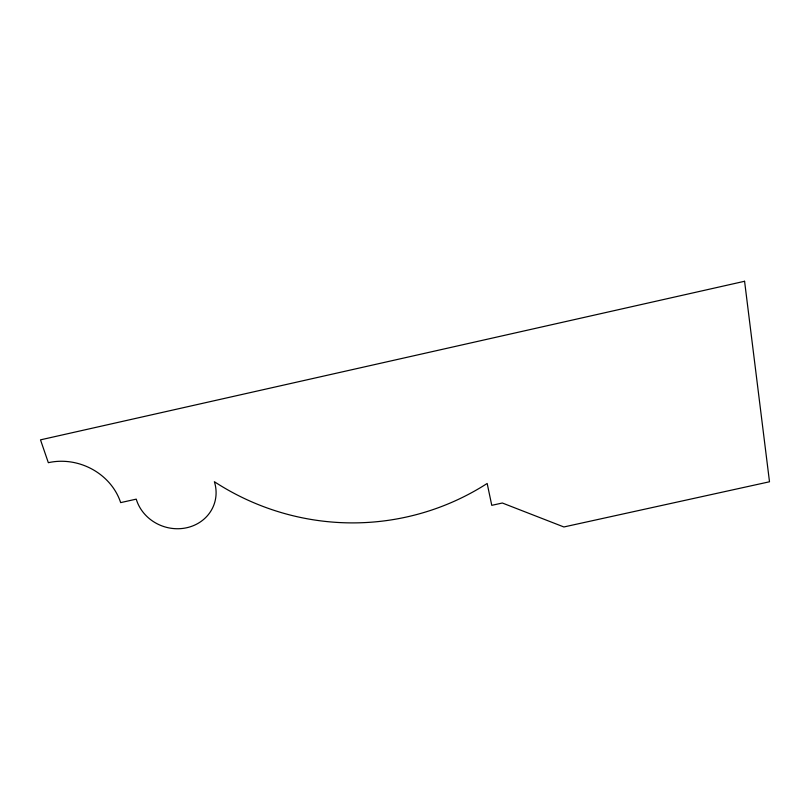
<?xml version="1.0" encoding="UTF-8"?>
<svg xmlns="http://www.w3.org/2000/svg" width="810" height="810" viewBox="0 0 810 810"><rect width="100%" height="100%" fill="white"/><g stroke="black" fill="none" stroke-linecap="round" stroke-linejoin="round"><path stroke-width="1.21" d="M744.582 281.272L40.5 439.85L48.337 462.692A58.016 51.729 22.3 0 1 120.66 502.615L136.242 499.142A41.016 37.645 18.5 0 0 186.766 527.735A41.016 37.645 18.5 0 0 214.377 481.717A252.598 249.804 46.7 0 0 487.164 483.469L491.771 505.339L502.342 503.01L563.881 526.966L769.5 481.778L744.582 281.272"/></g></svg>
